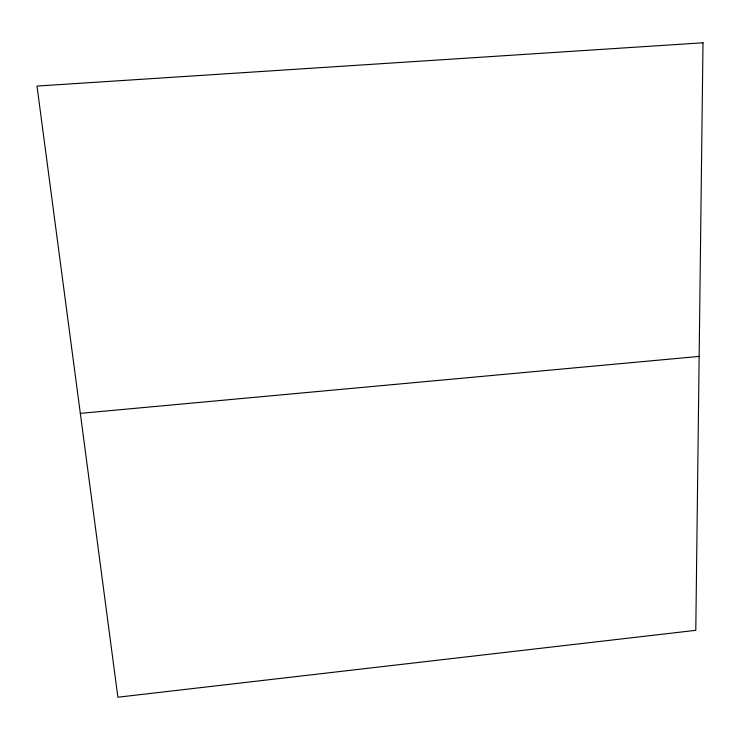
<?xml version="1.0" encoding="UTF-8"?>
<svg xmlns="http://www.w3.org/2000/svg" width="740" height="740" viewBox="0 0 740 740"><rect width="100%" height="100%" fill="white"/><g stroke="black" fill="none" stroke-linecap="round" stroke-linejoin="round"><path stroke-width="1.11" d="M80.318 413.373L699.152 356.403M703 42.791L695.794 630.341L117.891 697.21L37 86.071L703 42.791"/></g></svg>
